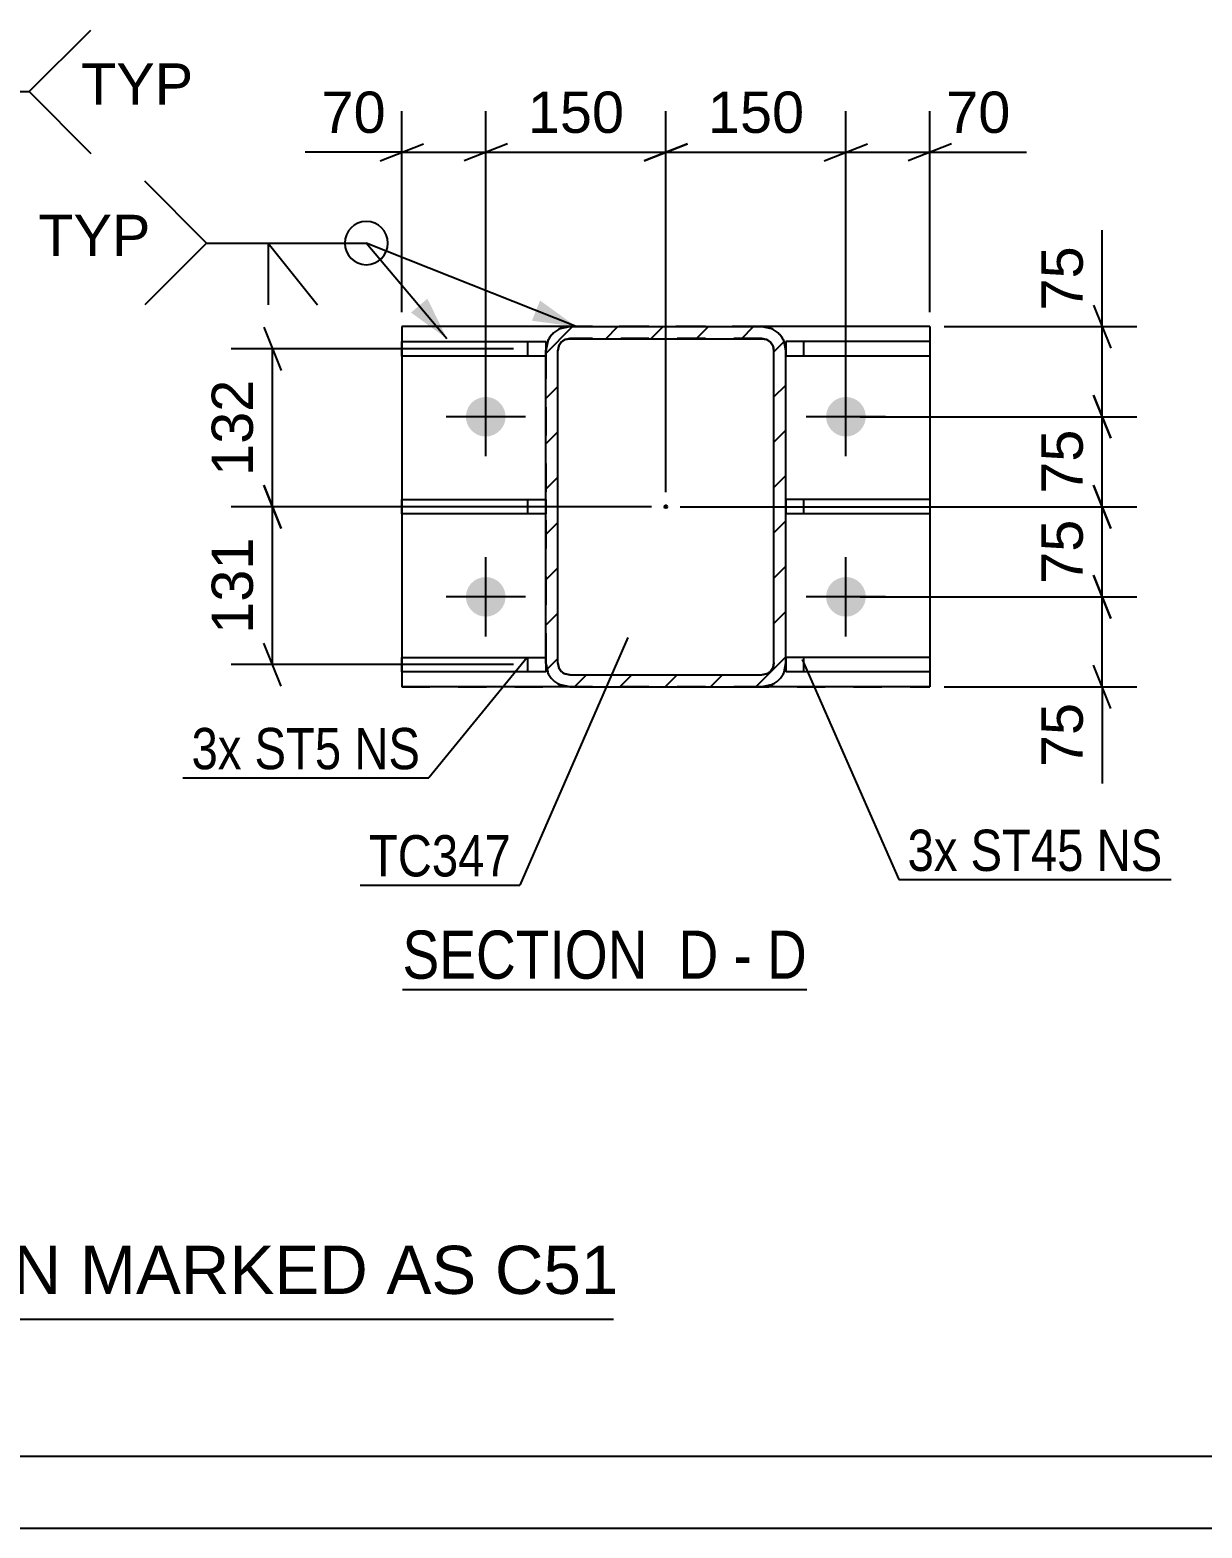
# Model space of a CAD drawing. Header units: millimetres. Extents: x -496 to 256, y -947 to 232.
# Drawn here: x -152.2 to -70.9, y -188.1 to -84.1 of the extents above; entities that cross this region are included whole.
import ezdxf

# ---------------------------------------------------------------- set-up
doc = ezdxf.new("R2010")
doc.units = ezdxf.units.MM
doc.linetypes.add('DXK_LINE_DOT2', pattern=[3.9198, 1.9599, -1.9599])
doc.linetypes.add('DXK_LINE_DOT3', pattern=[5.9187, 2.979, -0.9799, 0.9799, -0.9799])
doc.styles.add('Arial', font='ARIAL.TTF', dxfattribs={"height": 0.2})
doc.styles.add('Arial Narrow', font='ARIALN.TTF', dxfattribs={"height": 0.2})

# ---------------------------------------------------------------- blocks, each defined once
blk = doc.blocks.new('Unknown-284932164-1134')
at = {"color": 5, "linetype": 'Continuous'}
for p, q in [((-332.7, -183.08), (251.3, -183.08)), ((-337.7, -188.08), (256.3, -188.08))]:
    blk.add_line(p, q, dxfattribs=at)
blk = doc.blocks.new('Unknown-284932164-15 - 10119')
at = {"color": 6, "linetype": 'Continuous'}
blk.add_line((-126.35, -150.7), (-98.28, -150.7), dxfattribs=at)
at = {"color": 0, "linetype": 'Continuous'}
for points in [[(-108.24, -149.95), (-108.24, -146.45), (-126.35, -146.45), (-126.35, -149.95)], [(-104.43, -149.95), (-104.43, -146.45), (-107.19, -146.45), (-107.19, -149.95)], [(-102.1, -149.95), (-102.1, -146.45), (-103.38, -146.45), (-103.38, -149.95)], [(-98.28, -149.95), (-98.28, -146.45), (-101.05, -146.45), (-101.05, -149.95)]]:
    blk.add_wipeout(points, dxfattribs=at)
at = {"color": 7, "linetype": 'Continuous', "style": 'Arial Narrow'}
for s, p in [('SECTION ', (-126.35, -149.95)), ('D', (-107.19, -149.95)), ('D', (-101.05, -149.95)), ('-', (-103.38, -149.95))]:
    blk.add_text(s, height=3.34, dxfattribs=at).set_placement(p)
blk = doc.blocks.new('Part-284932164-10145 - 10119')
at = {"color": 2, "linetype": 'Continuous'}
for p, q in [((-126.4, -117.69), (-126.4, -116.69)), ((-126.4, -116.69), (-116.4, -116.69)), ((-116.4, -117.69), (-126.4, -117.69))]:
    blk.add_line(p, q, dxfattribs=at)
at = {"color": 7, "linetype": 'DXK_LINE_DOT2'}
for p, q in [((-117.65, -117.69), (-117.65, -116.69)), ((-116.4, -116.69), (-116.4, -117.69))]:
    blk.add_line(p, q, dxfattribs=at)
blk = doc.blocks.new('Part-284932164-10121 - 10119')
at = {"linetype": 'Continuous'}
h = blk.add_hatch(dxfattribs=at)
h.set_pattern_fill('', scale=0.7, style=0, pattern_type=0)
h.set_pattern_definition([(45, (-99.862, -105.7206), (-1.57154, 1.57154), [])])
h.paths.add_polyline_path([(-99.74, -106.36), (-99.86, -105.72), (-100.22, -105.18), (-100.76, -104.82), (-101.4, -104.69), (-114.74, -104.69), (-115.37, -104.82), (-115.91, -105.18), (-116.27, -105.72), (-116.4, -106.36), (-116.4, -128.03), (-116.27, -128.66), (-115.91, -129.2), (-115.37, -129.56), (-114.74, -129.69), (-101.4, -129.69), (-100.76, -129.56), (-100.22, -129.2), (-99.86, -128.66), (-99.74, -128.03)])
h.paths.add_polyline_path([(-100.63, -128.34), (-100.81, -128.61), (-101.08, -128.79), (-101.4, -128.86), (-114.74, -128.86), (-115.05, -128.79), (-115.32, -128.61), (-115.5, -128.34), (-115.57, -128.03), (-115.57, -106.36), (-115.5, -106.04), (-115.32, -105.77), (-115.05, -105.59), (-114.74, -105.53), (-101.4, -105.53), (-101.08, -105.59), (-100.81, -105.77), (-100.63, -106.04), (-100.57, -106.36), (-100.57, -128.03)])
blk.add_hatch(color=246, dxfattribs=at).paths.add_polyline_path([(-108.07, -117.29, -1), (-108.07, -117.09, -1)])
at = {"color": 7, "linetype": 'DXK_LINE_DOT2'}
for p, q in [((-115.37, -104.82), (-114.74, -104.69)), ((-101.4, -104.69), (-114.74, -104.69)), ((-101.4, -104.69), (-100.76, -104.82)), ((-116.4, -106.36), (-116.27, -105.72)), ((-115.5, -106.04), (-115.57, -106.36)), ((-114.74, -105.52), (-115.05, -105.59)), ((-101.4, -105.52), (-114.74, -105.52)), ((-101.08, -105.59), (-101.4, -105.52)), ((-100.57, -106.36), (-100.63, -106.04)), ((-99.86, -105.72), (-99.74, -106.36)), ((-116.4, -106.36), (-116.4, -128.02)), ((-115.57, -128.02), (-115.57, -106.36)), ((-100.57, -128.02), (-100.57, -106.36)), ((-99.74, -128.02), (-99.74, -106.36)), ((-116.27, -128.66), (-116.4, -128.02)), ((-115.57, -128.02), (-115.5, -128.34)), ((-115.05, -128.79), (-114.74, -128.86)), ((-114.74, -128.86), (-101.4, -128.86)), ((-101.4, -128.86), (-101.08, -128.79)), ((-100.63, -128.34), (-100.57, -128.02)), ((-99.74, -128.02), (-99.86, -128.66)), ((-114.74, -129.69), (-115.37, -129.56)), ((-114.74, -129.69), (-101.4, -129.69)), ((-100.76, -129.56), (-101.4, -129.69))]:
    blk.add_line(p, q, dxfattribs=at)
at = {"color": 2, "linetype": 'Continuous'}
for p, q in [((-114.74, -104.69), (-115.37, -104.82)), ((-114.74, -104.69), (-114.74, -104.69)), ((-114.74, -104.69), (-101.4, -104.69)), ((-101.4, -104.69), (-101.4, -104.69)), ((-100.76, -104.82), (-101.4, -104.69)), ((-116.27, -105.72), (-116.4, -106.36)), ((-115.57, -106.36), (-115.5, -106.04)), ((-115.05, -105.59), (-114.74, -105.53)), ((-114.74, -105.53), (-114.74, -105.52)), ((-114.74, -105.53), (-101.4, -105.53)), ((-101.4, -105.53), (-101.4, -105.52)), ((-101.4, -105.53), (-101.08, -105.59)), ((-100.63, -106.04), (-100.57, -106.36)), ((-99.74, -106.36), (-99.86, -105.72)), ((-116.4, -106.36), (-116.4, -106.36)), ((-116.4, -128.03), (-116.4, -106.36)), ((-115.57, -106.36), (-115.57, -106.36)), ((-115.57, -128.03), (-115.57, -106.36)), ((-100.57, -106.36), (-100.57, -106.36)), ((-100.57, -128.03), (-100.57, -106.36)), ((-99.74, -106.36), (-99.74, -106.36)), ((-99.74, -128.03), (-99.74, -106.36)), ((-116.4, -128.02), (-116.4, -128.03)), ((-116.4, -128.03), (-116.27, -128.66)), ((-115.57, -128.03), (-115.57, -128.02)), ((-115.5, -128.34), (-115.57, -128.03)), ((-114.74, -128.86), (-115.05, -128.79)), ((-114.74, -128.86), (-114.74, -128.86)), ((-114.74, -128.86), (-101.4, -128.86)), ((-101.08, -128.79), (-101.4, -128.86)), ((-101.4, -128.86), (-101.4, -128.86)), ((-100.57, -128.03), (-100.63, -128.34)), ((-100.57, -128.03), (-100.57, -128.02)), ((-99.86, -128.66), (-99.74, -128.03)), ((-99.74, -128.03), (-99.74, -128.02)), ((-115.37, -129.56), (-114.74, -129.69)), ((-114.74, -129.69), (-114.74, -129.69)), ((-114.74, -129.69), (-101.4, -129.69)), ((-101.4, -129.69), (-100.76, -129.56)), ((-101.4, -129.69), (-101.4, -129.69))]:
    blk.add_line(p, q, dxfattribs=at)
at = {"color": 7, "linetype": 'DXK_LINE_DOT3'}
blk.add_line((-108.07, -117.19), (-108.07, -117.19), dxfattribs=at)
at = {"color": 246, "linetype": 'DXK_LINE_DOT2'}
blk.add_line((-108.07, -117.19), (-108.07, -117.19), dxfattribs=at)
at = {"color": 246, "linetype": 'Continuous'}
blk.add_circle((-108.07, -117.19), 0.1, dxfattribs=at)
at = {"color": 7, "linetype": 'DXK_LINE_DOT2'}
for centre, radius, start, end in [((-114.74, -106.36), 1.67, 112.5, 157.5), ((-101.4, -106.36), 1.67, 22.5, 67.5), ((-114.74, -106.36), 0.833, 112.5, 157.5), ((-101.4, -106.36), 0.833, 22.5, 67.5), ((-114.74, -128.02), 1.67, 202.5, 247.5), ((-114.74, -128.02), 0.833, 202.5, 247.5), ((-101.4, -128.02), 0.833, 292.5, 337.5), ((-101.4, -128.02), 1.67, 292.5, 337.5)]:
    blk.add_arc(centre, radius, start, end, dxfattribs=at)
at = {"color": 2, "linetype": 'Continuous'}
for centre, radius, start, end in [((-114.74, -106.36), 1.67, 112.5, 157.5), ((-101.4, -106.36), 1.67, 22.5, 67.5), ((-114.74, -106.36), 0.833, 112.5, 157.5), ((-101.4, -106.36), 0.833, 22.5, 67.5), ((-114.74, -128.03), 1.67, 202.5, 247.5), ((-114.74, -128.03), 0.833, 202.5, 247.5), ((-101.4, -128.03), 0.833, 292.5, 337.5), ((-101.4, -128.03), 1.67, 292.5, 337.5)]:
    blk.add_arc(centre, radius, start, end, dxfattribs=at)
blk = doc.blocks.new('Part-284932164-10141 - 10119')
at = {"color": 2, "linetype": 'Continuous'}
for p, q in [((-126.4, -104.69), (-126.4, -129.69)), ((-114.73, -104.69), (-126.4, -104.69)), ((-89.74, -104.69), (-101.4, -104.69)), ((-89.74, -104.69), (-89.74, -129.69)), ((-126.4, -129.69), (-126.4, -129.69)), ((-114.74, -129.69), (-126.4, -129.69)), ((-89.74, -129.69), (-101.4, -129.69)), ((-89.74, -129.69), (-89.74, -129.69))]:
    blk.add_line(p, q, dxfattribs=at)
at = {"color": 7, "linetype": 'DXK_LINE_DOT2'}
for p, q in [((-126.4, -104.69), (-126.4, -104.69)), ((-89.74, -104.69), (-126.4, -104.69)), ((-101.4, -104.69), (-114.73, -104.69)), ((-89.74, -104.69), (-89.74, -104.69)), ((-126.4, -129.69), (-89.74, -129.69)), ((-101.4, -129.69), (-114.74, -129.69))]:
    blk.add_line(p, q, dxfattribs=at)
blk = doc.blocks.new('Part-284932164-10146 - 10119')
at = {"color": 2, "linetype": 'Continuous'}
for p, q in [((-126.4, -106.73), (-126.4, -105.73)), ((-126.4, -105.73), (-116.4, -105.73)), ((-116.4, -105.73), (-116.4, -106.36)), ((-116.4, -106.73), (-126.4, -106.73))]:
    blk.add_line(p, q, dxfattribs=at)
at = {"color": 7, "linetype": 'DXK_LINE_DOT2'}
for p, q in [((-117.65, -106.73), (-117.65, -105.73)), ((-116.4, -106.36), (-116.4, -106.73))]:
    blk.add_line(p, q, dxfattribs=at)
blk = doc.blocks.new('Part-284932164-10147 - 10119')
at = {"color": 2, "linetype": 'Continuous'}
for p, q in [((-126.4, -128.65), (-126.4, -127.65)), ((-126.4, -127.65), (-116.4, -127.65)), ((-116.4, -128.65), (-126.4, -128.65)), ((-116.4, -128.03), (-116.4, -128.65))]:
    blk.add_line(p, q, dxfattribs=at)
at = {"color": 7, "linetype": 'DXK_LINE_DOT2'}
for p, q in [((-117.65, -128.65), (-117.65, -127.65)), ((-116.4, -127.65), (-116.4, -128.03))]:
    blk.add_line(p, q, dxfattribs=at)
blk = doc.blocks.new('Bolt-284932164-10180 - 10119')
at = {"linetype": 'Continuous'}
for points in [[(-120.57, -109.57), (-120.28, -109.6), (-120.01, -109.69), (-119.76, -109.83), (-119.55, -110.02), (-119.38, -110.25), (-119.26, -110.52), (-119.2, -110.8), (-119.2, -111.09), (-119.26, -111.37), (-119.38, -111.63), (-119.55, -111.86), (-119.76, -112.05), (-120.01, -112.2), (-120.28, -112.29), (-120.57, -112.32), (-120.85, -112.29), (-121.13, -112.2), (-121.38, -112.05), (-121.59, -111.86), (-121.76, -111.63), (-121.88, -111.37), (-121.94, -111.09), (-121.94, -110.8), (-121.88, -110.52), (-121.76, -110.25), (-121.59, -110.02), (-121.38, -109.83), (-121.13, -109.69), (-120.85, -109.6)], [(-95.57, -109.57), (-95.28, -109.6), (-95.01, -109.69), (-94.76, -109.83), (-94.55, -110.02), (-94.38, -110.25), (-94.26, -110.52), (-94.2, -110.8), (-94.2, -111.09), (-94.26, -111.37), (-94.38, -111.63), (-94.55, -111.86), (-94.76, -112.05), (-95.01, -112.2), (-95.28, -112.29), (-95.57, -112.32), (-95.85, -112.29), (-96.13, -112.2), (-96.38, -112.05), (-96.59, -111.86), (-96.76, -111.63), (-96.88, -111.37), (-96.94, -111.09), (-96.94, -110.8), (-96.88, -110.52), (-96.76, -110.25), (-96.59, -110.02), (-96.38, -109.83), (-96.13, -109.69), (-95.85, -109.6)], [(-120.57, -122.07), (-120.28, -122.1), (-120.01, -122.19), (-119.76, -122.33), (-119.55, -122.52), (-119.38, -122.75), (-119.26, -123.02), (-119.2, -123.3), (-119.2, -123.59), (-119.26, -123.87), (-119.38, -124.13), (-119.55, -124.36), (-119.76, -124.55), (-120.01, -124.7), (-120.28, -124.79), (-120.57, -124.82), (-120.85, -124.79), (-121.13, -124.7), (-121.38, -124.55), (-121.59, -124.36), (-121.76, -124.13), (-121.88, -123.87), (-121.94, -123.59), (-121.94, -123.3), (-121.88, -123.02), (-121.76, -122.75), (-121.59, -122.52), (-121.38, -122.33), (-121.13, -122.19), (-120.85, -122.1)], [(-95.57, -122.07), (-95.28, -122.1), (-95.01, -122.19), (-94.76, -122.33), (-94.55, -122.52), (-94.38, -122.75), (-94.26, -123.02), (-94.2, -123.3), (-94.2, -123.59), (-94.26, -123.87), (-94.38, -124.13), (-94.55, -124.36), (-94.76, -124.55), (-95.01, -124.7), (-95.28, -124.79), (-95.57, -124.82), (-95.85, -124.79), (-96.13, -124.7), (-96.38, -124.55), (-96.59, -124.36), (-96.76, -124.13), (-96.88, -123.87), (-96.94, -123.59), (-96.94, -123.3), (-96.88, -123.02), (-96.76, -122.75), (-96.59, -122.52), (-96.38, -122.33), (-96.13, -122.19), (-95.85, -122.1)]]:
    blk.add_hatch(color=1, dxfattribs=at).paths.add_polyline_path(points)
at = {"color": 1, "linetype": 'Continuous'}
for p, q in [((-120.57, -113.69), (-120.57, -108.19)), ((-95.57, -113.69), (-95.57, -108.19)), ((-117.82, -110.94), (-123.32, -110.94)), ((-92.82, -110.94), (-98.32, -110.94)), ((-120.57, -126.19), (-120.57, -120.69)), ((-95.57, -126.19), (-95.57, -120.69)), ((-117.82, -123.44), (-123.32, -123.44)), ((-92.82, -123.44), (-98.32, -123.44))]:
    blk.add_line(p, q, dxfattribs=at)
blk = doc.blocks.new('Part-284932164-17094 - 10119')
at = {"color": 2, "linetype": 'Continuous'}
for p, q in [((-89.74, -116.69), (-99.74, -116.69)), ((-89.74, -116.69), (-89.74, -117.69)), ((-89.74, -117.69), (-99.74, -117.69))]:
    blk.add_line(p, q, dxfattribs=at)
at = {"color": 7, "linetype": 'DXK_LINE_DOT2'}
for p, q in [((-99.74, -116.69), (-99.74, -117.69)), ((-98.49, -117.69), (-98.49, -116.69))]:
    blk.add_line(p, q, dxfattribs=at)
blk = doc.blocks.new('Part-284932164-17096 - 10119')
at = {"color": 2, "linetype": 'Continuous'}
for p, q in [((-89.74, -105.73), (-99.74, -105.73)), ((-99.74, -105.73), (-99.74, -106.36)), ((-89.74, -105.73), (-89.74, -106.73)), ((-89.74, -106.73), (-99.74, -106.73))]:
    blk.add_line(p, q, dxfattribs=at)
at = {"color": 7, "linetype": 'DXK_LINE_DOT2'}
for p, q in [((-98.49, -106.73), (-98.49, -105.73)), ((-99.74, -106.36), (-99.74, -106.73))]:
    blk.add_line(p, q, dxfattribs=at)
blk = doc.blocks.new('Part-284932164-17097 - 10119')
at = {"color": 2, "linetype": 'Continuous'}
for p, q in [((-89.74, -127.65), (-99.74, -127.65)), ((-89.74, -127.65), (-89.74, -128.65)), ((-99.74, -128.03), (-99.74, -128.65)), ((-89.74, -128.65), (-99.74, -128.65))]:
    blk.add_line(p, q, dxfattribs=at)
at = {"color": 7, "linetype": 'DXK_LINE_DOT2'}
for p, q in [((-99.74, -127.65), (-99.74, -128.03)), ((-98.49, -128.65), (-98.49, -127.65))]:
    blk.add_line(p, q, dxfattribs=at)
blk = doc.blocks.new('StraightDimension-284932164-13627 - 10119')
at = {"color": 7, "linetype": 'Continuous'}
for p, q in [((-135.98, -104.73), (-134.78, -107.73)), ((-118.65, -106.23), (-138.23, -106.23)), ((-135.38, -117.19), (-135.38, -106.23)), ((-134.78, -118.69), (-135.98, -115.69)), ((-109.07, -117.19), (-138.23, -117.19))]:
    blk.add_line(p, q, dxfattribs=at)
at = {"color": 0}
blk.add_wipeout([(-136.13, -107.78), (-140.33, -107.78), (-140.33, -115.65), (-136.13, -115.65)], dxfattribs=at)
at = {"color": 3, "style": 'Arial'}
blk.add_text('132', height=2.865, rotation=90.0002, dxfattribs=at).set_placement((-136.73, -115.05))
blk = doc.blocks.new('StraightDimension-284932164-13588 - 10119')
at = {"color": 7, "linetype": 'Continuous'}
for p, q in [((-77.78, -104.69), (-77.78, -97.99)), ((-77.78, -104.69), (-77.78, -97.99)), ((-78.38, -103.19), (-77.18, -106.19)), ((-88.74, -104.69), (-75.38, -104.69)), ((-77.78, -110.94), (-77.78, -104.69)), ((-77.18, -112.44), (-78.38, -109.44)), ((-94.57, -110.94), (-75.38, -110.94))]:
    blk.add_line(p, q, dxfattribs=at)
at = {"color": 0}
blk.add_wipeout([(-78.53, -98.52), (-82.73, -98.52), (-82.73, -104.17), (-78.53, -104.17)], dxfattribs=at)
at = {"color": 3, "style": 'Arial'}
blk.add_text('75', height=2.865, rotation=90.0002, dxfattribs=at).set_placement((-79.13, -103.57))
blk = doc.blocks.new('StraightDimension-284932164-13551 - 10119')
at = {"color": 7, "linetype": 'Continuous'}
for p, q in [((-95.57, -109.94), (-95.57, -89.74)), ((-89.74, -103.69), (-89.74, -89.74)), ((-97.07, -93.19), (-94.07, -91.99)), ((-88.24, -91.99), (-91.24, -93.19)), ((-95.57, -92.59), (-89.74, -92.59)), ((-89.74, -92.59), (-83.04, -92.59)), ((-89.74, -92.59), (-83.04, -92.59))]:
    blk.add_line(p, q, dxfattribs=at)
at = {"color": 0}
blk.add_wipeout([(-83.56, -91.84), (-83.56, -87.64), (-89.21, -87.64), (-89.21, -91.84)], dxfattribs=at)
at = {"color": 3, "style": 'Arial'}
blk.add_text('70', height=2.865, dxfattribs=at).set_placement((-88.61, -91.24))
blk = doc.blocks.new('StraightDimension-284932164-13552 - 10119')
at = {"color": 7, "linetype": 'Continuous'}
for p, q in [((-108.07, -116.19), (-108.07, -89.74)), ((-95.57, -109.94), (-95.57, -89.74)), ((-106.57, -91.99), (-109.57, -93.19)), ((-97.07, -93.19), (-94.07, -91.99)), ((-108.07, -92.59), (-95.57, -92.59))]:
    blk.add_line(p, q, dxfattribs=at)
at = {"color": 0}
blk.add_wipeout([(-97.88, -91.84), (-97.88, -87.64), (-105.75, -87.64), (-105.75, -91.84)], dxfattribs=at)
at = {"color": 3, "style": 'Arial'}
blk.add_text('150', height=2.865, dxfattribs=at).set_placement((-105.15, -91.24))
blk = doc.blocks.new('StraightDimension-284932164-13553 - 10119')
at = {"color": 7, "linetype": 'Continuous'}
for p, q in [((-120.57, -109.94), (-120.57, -89.74)), ((-108.07, -116.19), (-108.07, -89.74)), ((-119.07, -91.99), (-122.07, -93.19)), ((-109.57, -93.19), (-106.57, -91.99)), ((-120.57, -92.59), (-108.07, -92.59))]:
    blk.add_line(p, q, dxfattribs=at)
at = {"color": 0}
blk.add_wipeout([(-110.38, -91.84), (-110.38, -87.64), (-118.25, -87.64), (-118.25, -91.84)], dxfattribs=at)
at = {"color": 3, "style": 'Arial'}
blk.add_text('150', height=2.865, dxfattribs=at).set_placement((-117.65, -91.24))
blk = doc.blocks.new('StraightDimension-284932164-13554 - 10119')
at = {"color": 7, "linetype": 'Continuous'}
for p, q in [((-126.4, -103.69), (-126.4, -89.74)), ((-120.57, -109.94), (-120.57, -89.74)), ((-127.9, -93.19), (-124.9, -91.99)), ((-119.07, -91.99), (-122.07, -93.19)), ((-126.4, -92.59), (-133.1, -92.59)), ((-126.4, -92.59), (-133.1, -92.59)), ((-126.4, -92.59), (-120.57, -92.59))]:
    blk.add_line(p, q, dxfattribs=at)
at = {"color": 0}
blk.add_wipeout([(-126.93, -91.84), (-126.93, -87.64), (-132.57, -87.64), (-132.57, -91.84)], dxfattribs=at)
at = {"color": 3, "style": 'Arial'}
blk.add_text('70', height=2.865, dxfattribs=at).set_placement((-131.97, -91.24))
blk = doc.blocks.new('StraightDimension-284932164-13589 - 10119')
at = {"color": 7, "linetype": 'Continuous'}
for p, q in [((-78.38, -109.44), (-77.18, -112.44)), ((-94.57, -110.94), (-75.38, -110.94)), ((-77.78, -117.19), (-77.78, -110.94)), ((-77.18, -118.69), (-78.38, -115.69)), ((-107.07, -117.19), (-75.38, -117.19))]:
    blk.add_line(p, q, dxfattribs=at)
at = {"color": 0}
blk.add_wipeout([(-78.53, -111.24), (-82.73, -111.24), (-82.73, -116.89), (-78.53, -116.89)], dxfattribs=at)
at = {"color": 3, "style": 'Arial'}
blk.add_text('75', height=2.865, rotation=90.0002, dxfattribs=at).set_placement((-79.13, -116.29))
blk = doc.blocks.new('StraightDimension-284932164-13590 - 10119')
at = {"color": 7, "linetype": 'Continuous'}
for p, q in [((-78.38, -115.69), (-77.18, -118.69)), ((-107.07, -117.19), (-75.38, -117.19)), ((-77.78, -123.44), (-77.78, -117.19)), ((-77.18, -124.94), (-78.38, -121.94)), ((-94.57, -123.44), (-75.38, -123.44))]:
    blk.add_line(p, q, dxfattribs=at)
at = {"color": 0}
blk.add_wipeout([(-78.53, -117.49), (-82.73, -117.49), (-82.73, -123.14), (-78.53, -123.14)], dxfattribs=at)
at = {"color": 3, "style": 'Arial'}
blk.add_text('75', height=2.865, rotation=90.0002, dxfattribs=at).set_placement((-79.13, -122.54))
blk = doc.blocks.new('StraightDimension-284932164-13591 - 10119')
at = {"color": 7, "linetype": 'Continuous'}
for p, q in [((-78.38, -121.94), (-77.18, -124.94)), ((-94.57, -123.44), (-75.38, -123.44)), ((-77.78, -129.69), (-77.78, -123.44)), ((-77.18, -131.19), (-78.38, -128.19)), ((-88.74, -129.69), (-75.38, -129.69)), ((-77.78, -129.69), (-77.78, -136.39)), ((-77.78, -129.69), (-77.78, -136.39))]:
    blk.add_line(p, q, dxfattribs=at)
at = {"color": 0}
blk.add_wipeout([(-78.53, -130.22), (-82.73, -130.22), (-82.73, -135.86), (-78.53, -135.86)], dxfattribs=at)
at = {"color": 3, "style": 'Arial'}
blk.add_text('75', height=2.865, rotation=90.0002, dxfattribs=at).set_placement((-79.13, -135.26))
blk = doc.blocks.new('StraightDimension-284932164-13628 - 10119')
at = {"color": 7, "linetype": 'Continuous'}
for p, q in [((-135.98, -115.69), (-134.78, -118.69)), ((-109.07, -117.19), (-138.23, -117.19)), ((-135.38, -128.15), (-135.38, -117.19)), ((-134.78, -129.65), (-135.98, -126.65)), ((-118.65, -128.15), (-138.23, -128.15))]:
    blk.add_line(p, q, dxfattribs=at)
at = {"color": 0}
blk.add_wipeout([(-136.13, -118.74), (-140.33, -118.74), (-140.33, -126.61), (-136.13, -126.61)], dxfattribs=at)
at = {"color": 3, "style": 'Arial'}
blk.add_text('131', height=2.865, rotation=90.0002, dxfattribs=at).set_placement((-136.73, -126.01))
blk = doc.blocks.new('Unknown-284932164-18221')
at = {"color": 7, "linetype": 'Continuous'}
blk.add_line((-181.7, -173.58), (-111.7, -173.58), dxfattribs=at)
at = {"color": 7, "style": 'Arial'}
blk.add_text('ONE-COLUMN MARKED AS C51', height=3.3428, dxfattribs=at).set_placement((-181.94, -171.83))
blk = doc.blocks.new('WeldMark-284932164-13512 - 9753')
at = {"linetype": 'Continuous'}
for points in [[(-176.09, -99.66), (-178.98, -100.77), (-176.95, -98.43)], [(-169.76, -107.66), (-171.74, -110.03), (-171.11, -107.01)]]:
    blk.add_hatch(color=30, dxfattribs=at).paths.add_polyline_path(points)
at = {"color": 30, "linetype": 'Continuous'}
for p, q in [((-178.98, -100.77), (-161.26, -88.38)), ((-171.74, -110.03), (-161.26, -88.38)), ((-161.26, -88.38), (-152.26, -88.38))]:
    blk.add_line(p, q, dxfattribs=at)
at = {"color": 3, "linetype": 'Continuous'}
for q in [(-153.55, -92.67), (-156.98, -92.67)]:
    blk.add_line((-156.98, -88.38), q, dxfattribs=at)
for start, end in [(90, 270), (270, 90)]:
    blk.add_arc((-161.26, -88.38), 1.5, start, end, dxfattribs=at)
at = {"color": 0, "linetype": 'Continuous'}
blk.add_wipeout([(-140.89, -89.28), (-140.89, -86.28), (-148.66, -86.28), (-148.66, -89.28)], dxfattribs=at)
blk.add_wipeout([(-140.89, -89.28), (-140.89, -86.28), (-148.66, -86.28), (-148.66, -89.28)], dxfattribs=at)
at = {"color": 3, "linetype": 'Continuous'}
for q in [(-147.98, -84.1), (-147.98, -92.67)]:
    blk.add_line((-152.26, -88.38), q, dxfattribs=at)
at = {"color": 3, "linetype": 'Continuous', "style": 'Arial'}
blk.add_text('TYP', height=2.865, dxfattribs=at).set_placement((-148.66, -89.28))
blk = doc.blocks.new('WeldMark-284932164-13662 - 10119')
at = {"linetype": 'Continuous'}
for points in [[(-124.62, -102.75), (-123.26, -105.53), (-125.76, -103.71)], [(-116.8, -102.88), (-114.29, -104.69), (-117.36, -104.28)]]:
    blk.add_hatch(color=30, dxfattribs=at).paths.add_polyline_path(points)
at = {"color": 30, "linetype": 'Continuous'}
for p in [(-139.96, -98.89), (-123.26, -105.53), (-114.29, -104.69)]:
    blk.add_line(p, (-128.86, -98.89), dxfattribs=at)
at = {"color": 3, "linetype": 'Continuous'}
for q in [(-132.24, -103.17), (-135.67, -103.17)]:
    blk.add_line((-135.67, -98.89), q, dxfattribs=at)
for start, end in [(90, 270), (270, 90)]:
    blk.add_arc((-128.86, -98.89), 1.5, start, end, dxfattribs=at)
at = {"color": 0, "linetype": 'Continuous'}
blk.add_wipeout([(-143.86, -99.79), (-143.86, -96.79), (-151.63, -96.79), (-151.63, -99.79)], dxfattribs=at)
blk.add_wipeout([(-143.86, -99.79), (-143.86, -96.79), (-151.63, -96.79), (-151.63, -99.79)], dxfattribs=at)
at = {"color": 3, "linetype": 'Continuous'}
for q in [(-144.24, -94.6), (-144.24, -103.17)]:
    blk.add_line((-139.96, -98.89), q, dxfattribs=at)
at = {"color": 3, "linetype": 'Continuous', "style": 'Arial'}
blk.add_text('TYP', height=2.865, dxfattribs=at).set_placement((-151.63, -99.79))
blk = doc.blocks.new('MarkSet-284932164-18099 - 10119')
at = {"color": 30, "linetype": 'Continuous'}
for p, q in [((-98.6, -127.79), (-91.89, -143.07)), ((-91.89, -143.07), (-73, -143.07))]:
    blk.add_line(p, q, dxfattribs=at)
at = {"color": 0}
for points in [[(-87.82, -142.47), (-87.82, -139.47), (-91.29, -139.47), (-91.29, -142.47)], [(-79.07, -142.47), (-79.07, -139.47), (-86.92, -139.47), (-86.92, -142.47)], [(-73.6, -142.47), (-73.6, -139.47), (-78.17, -139.47), (-78.17, -142.47)]]:
    blk.add_wipeout(points, dxfattribs=at)
for points in [[(-87.82, -142.47), (-87.82, -139.47), (-91.29, -139.47), (-91.29, -142.47)], [(-79.07, -142.47), (-79.07, -139.47), (-86.92, -139.47), (-86.92, -142.47)], [(-73.6, -142.47), (-73.6, -139.47), (-78.17, -139.47), (-78.17, -142.47)]]:
    blk.add_wipeout(points, dxfattribs=at)
at = {"color": 3, "style": 'Arial Narrow'}
for s, p in [('3x', (-91.29, -142.47)), ('ST45', (-86.92, -142.47)), ('NS', (-78.17, -142.47))]:
    blk.add_text(s, height=2.863, dxfattribs=at).set_placement(p)
blk = doc.blocks.new('MarkSet-284932164-18124 - 10119')
at = {"color": 30, "linetype": 'Continuous'}
for p in [(-117.7, -127.65), (-141.59, -136.01)]:
    blk.add_line(p, (-124.53, -136.01), dxfattribs=at)
at = {"color": 0}
for points in [[(-137.52, -135.41), (-137.52, -132.41), (-140.99, -132.41), (-140.99, -135.41)], [(-130.59, -135.41), (-130.59, -132.41), (-136.62, -132.41), (-136.62, -135.41)], [(-125.13, -135.41), (-125.13, -132.41), (-129.69, -132.41), (-129.69, -135.41)]]:
    blk.add_wipeout(points, dxfattribs=at)
for points in [[(-137.52, -135.41), (-137.52, -132.41), (-140.99, -132.41), (-140.99, -135.41)], [(-130.59, -135.41), (-130.59, -132.41), (-136.62, -132.41), (-136.62, -135.41)], [(-125.13, -135.41), (-125.13, -132.41), (-129.69, -132.41), (-129.69, -135.41)]]:
    blk.add_wipeout(points, dxfattribs=at)
at = {"color": 3, "style": 'Arial Narrow'}
for s, p in [('3x', (-140.99, -135.41)), ('ST5', (-136.62, -135.41)), ('NS', (-129.69, -135.41))]:
    blk.add_text(s, height=2.863, dxfattribs=at).set_placement(p)
blk = doc.blocks.new('Mark-284932164-18134 - 10119')
at = {"color": 30, "linetype": 'Continuous'}
for p in [(-110.71, -126.26), (-129.28, -143.45)]:
    blk.add_line(p, (-118.21, -143.45), dxfattribs=at)
at = {"color": 0}
blk.add_wipeout([(-118.81, -142.85), (-118.81, -139.85), (-128.68, -139.85), (-128.68, -142.85)], dxfattribs=at)
blk.add_wipeout([(-118.81, -142.85), (-118.81, -139.85), (-128.68, -139.85), (-128.68, -142.85)], dxfattribs=at)
at = {"color": 3, "style": 'Arial Narrow'}
blk.add_text('TC347', height=2.863, dxfattribs=at).set_placement((-128.68, -142.85))

msp = doc.modelspace()

# ---------------------------------------------------------------- block references
for name in ['Unknown-284932164-1134', 'Part-284932164-10141 - 10119', 'Part-284932164-10121 - 10119', 'Part-284932164-10146 - 10119', 'Part-284932164-17096 - 10119', 'Bolt-284932164-10180 - 10119', 'Part-284932164-10145 - 10119', 'Part-284932164-17094 - 10119', 'Part-284932164-10147 - 10119', 'Part-284932164-17097 - 10119', 'Unknown-284932164-18221']:
    msp.add_blockref(name, (0, 0))

# ---------------------------------------------------------------- next in the draw order: block references
for name in ['WeldMark-284932164-13512 - 9753', 'StraightDimension-284932164-13588 - 10119', 'StraightDimension-284932164-13627 - 10119', 'Unknown-284932164-15 - 10119']:
    msp.add_blockref(name, (0, 0))

# ---------------------------------------------------------------- next in the draw order: block references
msp.add_blockref('StraightDimension-284932164-13551 - 10119', (0, 0))

# ---------------------------------------------------------------- next in the draw order: block references
msp.add_blockref('StraightDimension-284932164-13552 - 10119', (0, 0))

# ---------------------------------------------------------------- next in the draw order: block references
msp.add_blockref('StraightDimension-284932164-13553 - 10119', (0, 0))

# ---------------------------------------------------------------- next in the draw order: block references
for name in ['StraightDimension-284932164-13554 - 10119', 'StraightDimension-284932164-13589 - 10119', 'StraightDimension-284932164-13628 - 10119']:
    msp.add_blockref(name, (0, 0))

# ---------------------------------------------------------------- next in the draw order: block references
for name in ['WeldMark-284932164-13662 - 10119', 'StraightDimension-284932164-13590 - 10119', 'MarkSet-284932164-18124 - 10119']:
    msp.add_blockref(name, (0, 0))

# ---------------------------------------------------------------- next in the draw order: block references
for name in ['StraightDimension-284932164-13591 - 10119', 'Mark-284932164-18134 - 10119']:
    msp.add_blockref(name, (0, 0))

# ---------------------------------------------------------------- next in the draw order: block references
msp.add_blockref('MarkSet-284932164-18099 - 10119', (0, 0))

doc.saveas('drawing.dxf')
